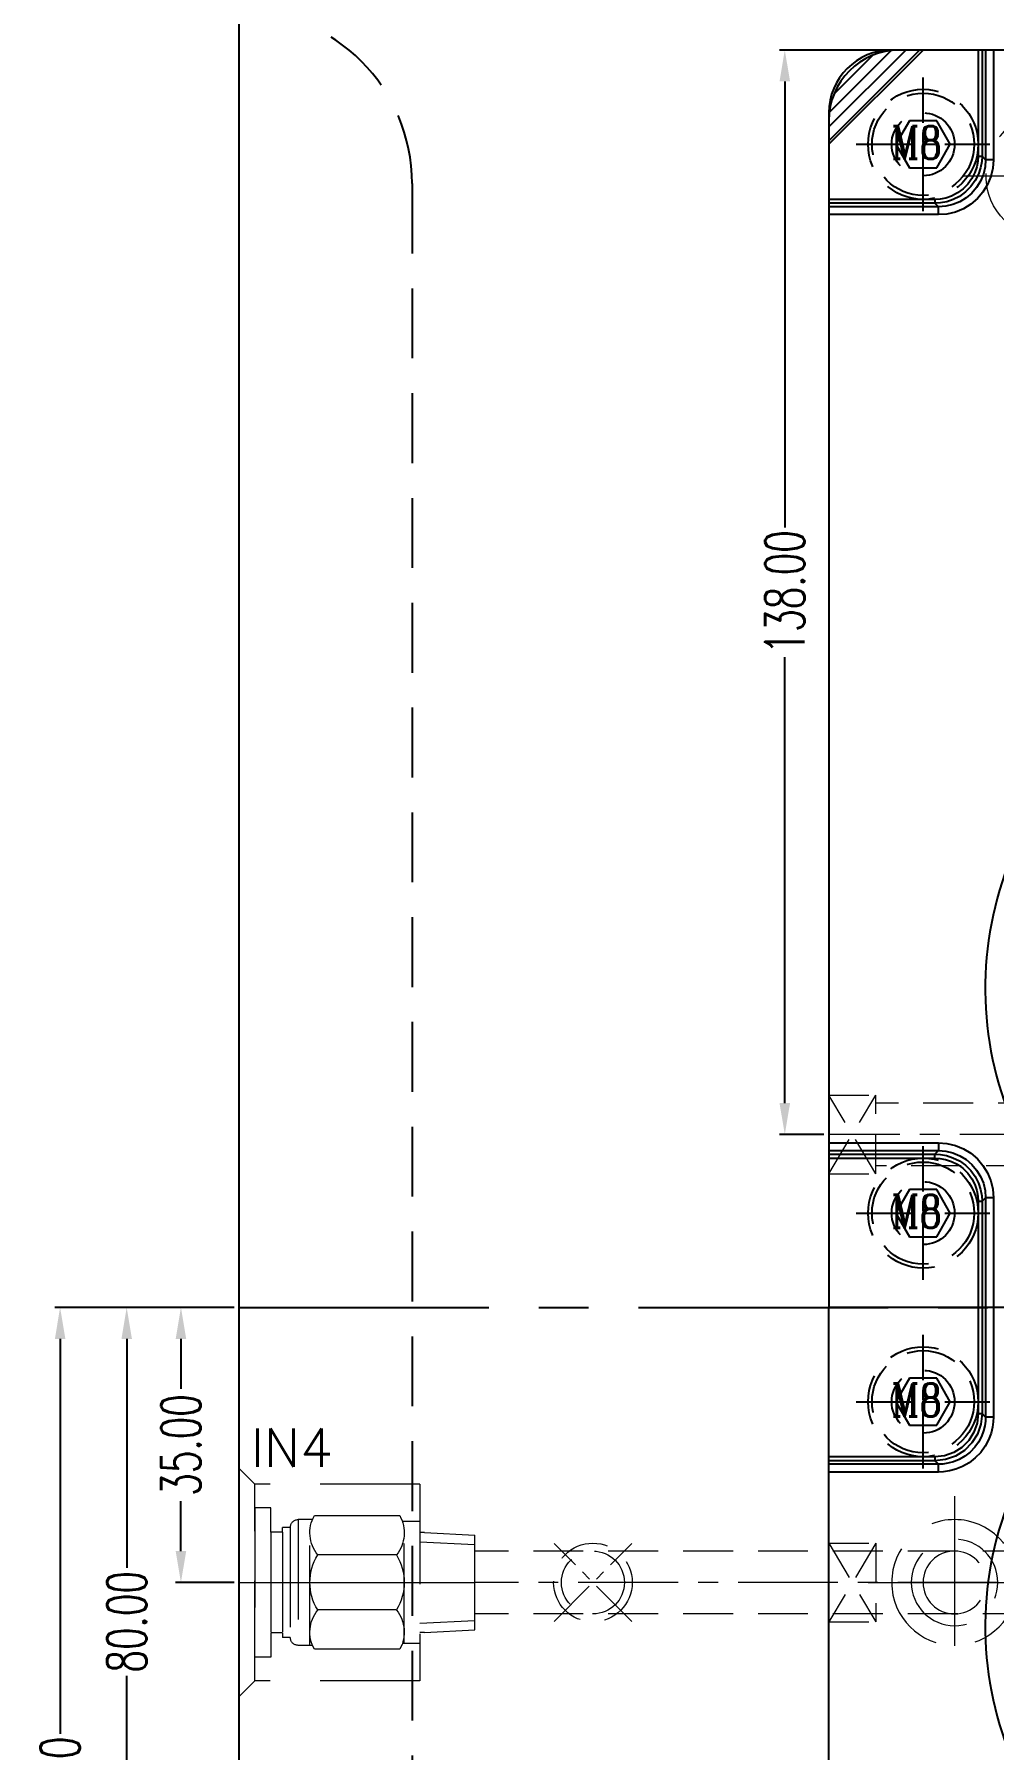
# Model space of a CAD drawing. Header units: inches. Extents: x 157915 to 159347, y -49911 to -48898.
# Drawn here: x 158877.1 to 158999.1, y -49233.1 to -49014.9 of the extents above; entities that cross this region are included whole.
import ezdxf
from ezdxf.enums import TextEntityAlignment as Align

# ---------------------------------------------------------------- set-up
doc = ezdxf.new("R2010")
doc.units = ezdxf.units.IN
doc.header["$LTSCALE"] = 2
doc.header["$MEASUREMENT"] = 0
doc.header["$PDMODE"] = 3
doc.header["$PDSIZE"] = 0.3125
for name, pattern in [('ACAD_ISO08W100', [36, 24, -3, 6, -3]), ('CENTER', [50.8, 31.75, -6.35, 6.35, -6.35]), ('CENTER2', [1.125, 0.75, -0.125, 0.125, -0.125]), ('HIDDEN', [9.525, 6.35, -3.175])]:
    doc.linetypes.add(name, pattern=pattern)
doc.layers.get('0').update_dxf_attribs({"linetype": 'CONTINUOUS'})
doc.layers.get('Defpoints').update_dxf_attribs({"linetype": 'CONTINUOUS'})
for name, color, linetype in [('5', 5, 'CONTINUOUS'), ('CAV-COR', 1, 'CONTINUOUS'), ('CL', 1, 'ACAD_ISO08W100'), ('COOL', 171, 'CONTINUOUS'), ('Ru', 8, 'CONTINUOUS'), ('SCREW', 52, 'HIDDEN'), ('WT', 4, 'CONTINUOUS')]:
    doc.layers.add(name, color=color, linetype=linetype)
for name, color, linetype, lineweight in [('dim', 3, 'CONTINUOUS', 15), ('PRODUCT', 1, 'CONTINUOUS', 15), ('WR', 122, 'HIDDEN', 18)]:
    doc.layers.add(name, color=color, linetype=linetype, lineweight=lineweight)
doc.styles.add('ROMANC', font='romanc', dxfattribs={"width": 0.6, "height": 1})
doc.styles.get("Standard").update_dxf_attribs({"font": 'txt.shx', "width": 0.67})
doc.dimstyles.new('2.00', dxfattribs={"dimtxt": 5, "dimasz": 4, "dimexe": 0.666, "dimexo": 0.626, "dimgap": 1, "dimtad": 0, "dimzin": 0, "dimdsep": 46, "dimtxsty": 'Standard', "dimcen": 0.09, "dimclrd": 3, "dimclre": 3, "dimclrt": 7, "dimazin": 0, "dimtfac": 1, "dimtofl": 0, "dimtmove": 0, "dimatfit": 0, "dimfxl": 0, "dimtolj": 1, "dimtzin": 0, "dimarcsym": 0})

# ---------------------------------------------------------------- blocks, each defined once
blk = doc.blocks.new('20160804.135220')
at = {"layer": 'SCREW', "linetype": 'CENTER2', "ltscale": 5}
for p, q in [((0, -8.5), (0, 8.5)), ((-8.5, 0), (8.5, 0))]:
    blk.add_line(p, q, dxfattribs=at)
at = {"layer": 'SCREW'}
blk.add_lwpolyline([(-1.73, 3), (-3.46, 0), (-1.73, -3), (1.73, -3), (3.46, 0), (1.73, 3)], close=True, dxfattribs=at)
at = {"layer": 'SCREW', "ltscale": 0.5}
for radius in [7, 6.5, 4]:
    blk.add_circle((0, 0), radius, dxfattribs=at)
at = {"layer": 'dim', "style": 'ROMANC', "width": 0.8}
blk.add_text('M8', height=4.186, dxfattribs=at).set_placement((-4.07, -1.86))
blk = doc.blocks.new('*D37136')
at = {"layer": 'Defpoints', "color": 0}
for p in [(158990.1, -49016.87), (158972.51, -49154.87), (158978.1, -49154.87)]:
    blk.add_point(p, dxfattribs=at)
at = {"layer": 'dim', "color": 3, "linetype": 'ByBlock', "lineweight": -2}
for p, q in [((158989.48, -49016.87), (158971.85, -49016.87)), ((158972.51, -49020.87), (158972.51, -49077.61)), ((158972.51, -49150.87), (158972.51, -49094.13)), ((158977.48, -49154.87), (158971.85, -49154.87))]:
    blk.add_line(p, q, dxfattribs=at)
at = {"layer": 'dim', "color": 3, "linetype": 'ByBlock'}
for points in [[(158973.18, -49020.87), (158971.84, -49020.87), (158972.51, -49016.87)], [(158971.84, -49150.87), (158973.18, -49150.87), (158972.51, -49154.87)]]:
    blk.add_solid(points, dxfattribs=at)
at = {"layer": 'dim', "color": 7, "linetype": 'ByBlock', "insert": (158972.51, -49085.87), "char_height": 5, "attachment_point": 5, "rotation": 90}
blk.add_mtext('\\A1;138.00', dxfattribs=at)
blk = doc.blocks.new('*D37138')
at = {"layer": 'Defpoints', "color": 0}
for p in [(158903.1, -49176.87), (158895.7, -49211.87), (158903.1, -49211.87)]:
    blk.add_point(p, dxfattribs=at)
at = {"layer": 'dim', "color": 3, "linetype": 'ByBlock', "lineweight": -2}
for p, q in [((158902.48, -49176.87), (158895.03, -49176.87)), ((158895.7, -49180.87), (158895.7, -49187.23)), ((158895.7, -49207.87), (158895.7, -49201.51)), ((158902.48, -49211.87), (158895.03, -49211.87))]:
    blk.add_line(p, q, dxfattribs=at)
at = {"layer": 'dim', "color": 3, "linetype": 'ByBlock'}
for points in [[(158896.37, -49180.87), (158895.03, -49180.87), (158895.7, -49176.87)], [(158895.03, -49207.87), (158896.37, -49207.87), (158895.7, -49211.87)]]:
    blk.add_solid(points, dxfattribs=at)
at = {"layer": 'dim', "color": 7, "linetype": 'ByBlock', "insert": (158895.7, -49194.37), "char_height": 5, "attachment_point": 5, "rotation": 90}
blk.add_mtext('\\A1;35.00', dxfattribs=at)
blk = doc.blocks.new('*D37139')
at = {"layer": 'Defpoints', "color": 0}
for p in [(158903.1, -49176.87), (158888.8, -49256.87), (158903.1, -49256.87)]:
    blk.add_point(p, dxfattribs=at)
at = {"layer": 'dim', "color": 3, "linetype": 'ByBlock', "lineweight": -2}
for p, q in [((158902.48, -49176.87), (158888.14, -49176.87)), ((158888.8, -49180.87), (158888.8, -49210.01)), ((158888.8, -49252.87), (158888.8, -49223.73)), ((158902.48, -49256.87), (158888.14, -49256.87))]:
    blk.add_line(p, q, dxfattribs=at)
at = {"layer": 'dim', "color": 3, "linetype": 'ByBlock'}
for points in [[(158889.47, -49180.87), (158888.14, -49180.87), (158888.8, -49176.87)], [(158888.14, -49252.87), (158889.47, -49252.87), (158888.8, -49256.87)]]:
    blk.add_solid(points, dxfattribs=at)
at = {"layer": 'dim', "color": 7, "linetype": 'ByBlock', "insert": (158888.8, -49216.87), "char_height": 5, "attachment_point": 5, "rotation": 90}
blk.add_mtext('\\A1;80.00', dxfattribs=at)
blk = doc.blocks.new('*D37140')
at = {"layer": 'Defpoints', "color": 0}
for p in [(158903.1, -49176.87), (158880.33, -49301.87), (158903.1, -49301.87)]:
    blk.add_point(p, dxfattribs=at)
at = {"layer": 'dim', "color": 3, "linetype": 'ByBlock', "lineweight": -2}
for p, q in [((158902.48, -49176.87), (158879.67, -49176.87)), ((158880.33, -49180.87), (158880.33, -49231.11)), ((158880.33, -49297.87), (158880.33, -49247.63)), ((158902.48, -49301.87), (158879.67, -49301.87))]:
    blk.add_line(p, q, dxfattribs=at)
at = {"layer": 'dim', "color": 3, "linetype": 'ByBlock'}
for points in [[(158881, -49180.87), (158879.67, -49180.87), (158880.33, -49176.87)], [(158879.67, -49297.87), (158881, -49297.87), (158880.33, -49301.87)]]:
    blk.add_solid(points, dxfattribs=at)
at = {"layer": 'dim', "color": 7, "linetype": 'ByBlock', "insert": (158880.33, -49239.37), "char_height": 5, "attachment_point": 5, "rotation": 90}
blk.add_mtext('\\A1;125.00', dxfattribs=at)
blk = doc.blocks.new('20160525.184840')
at = {"layer": 'WR', "linetype": 'CENTER', "ltscale": 0.3}
for p, q in [((0, -11), (0, 11)), ((11, 0), (-11, 0))]:
    blk.add_line(p, q, dxfattribs=at)
at = {"layer": 'WR', "linetype": 'HIDDEN', "ltscale": 0.8}
for radius in [8, 5.5, 4]:
    blk.add_circle((0, 0), radius, dxfattribs=at)
blk = doc.blocks.new('20160901.165000')
at = {"layer": 'WR', "linetype": 'CENTER', "ltscale": 0.1}
for p, q in [((-4.95, 4.95), (4.95, -4.95)), ((4.95, 4.95), (-4.95, -4.95))]:
    blk.add_line(p, q, dxfattribs=at)
at = {"layer": 'WR', "linetype": 'HIDDEN', "ltscale": 0.5}
for radius in [5, 4]:
    blk.add_circle((0, 0), radius, dxfattribs=at)
blk = doc.blocks.new('20150129.111502')
at = {"layer": '5', "color": 122, "linetype": 'HIDDEN', "lineweight": 0}
for p, q in [((0, 14.5), (0, -14.5)), ((2, 12.5), (0, 14.5)), ((2, 12.5), (2, -12.5)), ((23, 12.5), (2, 12.5)), ((23, -12.5), (23, 12.5)), ((2, -9.5), (2, 9.5)), ((4.01, 9.5), (2, 9.5)), ((4.01, 6.4), (4.01, 9.5)), ((5.51, 6.4), (5.51, 7)), ((6.51, 7), (5.51, 7)), ((5.51, 6.4), (5.51, 7)), ((6.51, -7), (6.51, 7)), ((7.51, -8), (7.51, 8)), ((9.33, 8), (7.51, 8)), ((9, 8), (9, -8)), ((20.43, 8.5), (9.57, 8.5)), ((23, 7.75), (20.77, 7.75)), ((21, 7.75), (21, -7.75)), ((4.01, -6.4), (4.01, 6.4)), ((5.51, 6.4), (4.01, 6.4)), ((5.51, -6.4), (5.51, 6.4)), ((23.56, 6.35), (23, 6.35)), ((23, 5.19), (30, 4.82)), ((23.56, 6.35), (30, 6.01)), ((30, 6.01), (30, -6.01)), ((20.01, 3.5), (9.99, 3.5)), ((20.01, -3.5), (9.99, -3.5)), ((5.51, -6.4), (4.01, -6.4)), ((4.01, -6.4), (4.01, -9.5)), ((5.51, -6.4), (5.51, -7)), ((5.51, -6.4), (5.51, -7)), ((23, -5.19), (30, -4.82)), ((23.56, -6.35), (23, -6.35)), ((23.56, -6.35), (30, -6.01)), ((6.51, -7), (5.51, -7)), ((9.33, -8), (7.51, -8)), ((20.43, -8.5), (9.57, -8.5)), ((23, -7.75), (20.77, -7.75)), ((4.01, -9.5), (2, -9.5)), ((2, -12.5), (0, -14.5)), ((23, -12.5), (2, -12.5))]:
    blk.add_line(p, q, dxfattribs=at)
at = {"layer": '5', "color": 122, "linetype": 'CENTER', "lineweight": 0, "ltscale": 0.5}
blk.add_line((0, 0), (30, 0), dxfattribs=at)
at = {"layer": '5', "color": 122, "linetype": 'HIDDEN', "lineweight": 0}
for centre, radius, start, end in [((7.51, 7), 1, 90, 180), ((13.47, 6.32), 4.47, 150.752, 219.0183), ((16.53, 6.32), 4.47, 320.9817, 29.248), ((15.66, 0), 6.66, 148.3016, 211.6984), ((14.34, 0), 6.66, 328.3016, 31.6984), ((13.47, -6.32), 4.47, 140.9817, 209.248), ((16.53, -6.32), 4.47, 330.752, 39.0183), ((7.51, -7), 1, 180, 270)]:
    blk.add_arc(centre, radius, start, end, dxfattribs=at)

msp = doc.modelspace()

# ---------------------------------------------------------------- hatches: boundary and pattern name
at = {"layer": 'CAV-COR'}
h = msp.add_hatch(dxfattribs=at)
h.set_pattern_fill('ANSI31', color=256, scale=10, angle=180, style=0)
h.set_pattern_definition([(225, (221896.8354, -52650.2005), (0.883883476, -0.883883476), [])])
h.paths.add_polyline_path([(158978.104, -49025.868, -0.4142136), (158987.104, -49016.868), (158990.104, -49016.868), (158978.104, -49028.868)])

# ---------------------------------------------------------------- linework, layer by layer
msp.add_line((158903.104, -49398.868), (158903.104, -48954.868))
at = {"color": 8, "linetype": 'HIDDEN', "ltscale": 0.7}
msp.add_line((158925.104, -49033.868), (158925.104, -49319.868), dxfattribs=at)
msp.add_arc((158903.104, -49033.868), 22, 0, 90, dxfattribs=at)
at = {"layer": 'CAV-COR', "linetype": 'ByBlock', "ltscale": 0.3}
msp.add_line((158990.104, -49016.868), (158978.104, -49028.868), dxfattribs=at)
at = {"layer": 'CAV-COR', "linetype": 'ByBlock'}
for p, q in [((159170.104, -49016.868), (158986.104, -49016.868)), ((158997.105, -49016.868), (158997.105, -49030.377)), ((158997.605, -49016.868), (158997.605, -49030.377)), ((158998.054, -49016.868), (158998.054, -49030.827)), ((158999.053, -49016.868), (158999.053, -49030.827)), ((158978.104, -49024.868), (158978.104, -49176.868)), ((158997.105, -49030.377), (158997.605, -49030.377)), ((158998.054, -49030.827), (158997.605, -49030.377)), ((158999.053, -49030.827), (158998.054, -49030.827)), ((158991.613, -49035.869), (158978.104, -49035.869)), ((158991.613, -49035.869), (158991.613, -49036.369)), ((158991.613, -49036.369), (158978.104, -49036.369)), ((158992.063, -49036.818), (158978.104, -49036.818)), ((158992.063, -49037.817), (158978.104, -49037.817)), ((158992.063, -49036.818), (158991.613, -49036.369)), ((158992.063, -49037.817), (158992.063, -49036.818)), ((158978.104, -49155.919), (158992.063, -49155.919)), ((158992.063, -49155.919), (158992.063, -49156.918)), ((158978.104, -49156.918), (158992.063, -49156.918)), ((158978.104, -49157.367), (158991.613, -49157.367)), ((158978.104, -49157.867), (158991.613, -49157.867)), ((158992.063, -49156.918), (158991.613, -49157.367)), ((158991.613, -49157.867), (158991.613, -49157.367)), ((158997.105, -49163.359), (158997.105, -49176.868)), ((158997.105, -49163.359), (158997.605, -49163.359)), ((158998.054, -49162.909), (158997.605, -49163.359)), ((158997.605, -49163.359), (158997.605, -49176.868)), ((158998.054, -49162.909), (158998.054, -49176.868)), ((158999.053, -49162.909), (158998.054, -49162.909)), ((158999.053, -49162.909), (158999.053, -49176.868)), ((158978.104, -49328.868), (158978.104, -49176.868)), ((159178.104, -49176.868), (158978.104, -49176.868)), ((158997.105, -49176.868), (158997.105, -49190.377)), ((158997.605, -49176.868), (158997.605, -49190.377)), ((158998.054, -49176.868), (158998.054, -49190.827)), ((158999.053, -49176.868), (158999.053, -49190.827)), ((158997.105, -49190.377), (158997.605, -49190.377)), ((158998.054, -49190.827), (158997.605, -49190.377)), ((158999.053, -49190.827), (158998.054, -49190.827)), ((158991.613, -49195.869), (158978.104, -49195.869)), ((158991.613, -49196.369), (158978.104, -49196.369)), ((158992.063, -49196.818), (158978.104, -49196.818)), ((158991.613, -49195.869), (158991.613, -49196.369)), ((158992.063, -49196.818), (158991.613, -49196.369)), ((158992.063, -49197.817), (158992.063, -49196.818)), ((158992.063, -49197.817), (158978.104, -49197.817))]:
    msp.add_line(p, q, dxfattribs=at)
for points in [[(158997.105, -49030.377), (158997.069, -49031.009), (158996.939, -49031.719), (158996.692, -49032.469), (158996.315, -49033.218), (158995.808, -49033.924), (158995.188, -49034.548), (158994.483, -49035.061), (158993.732, -49035.445), (158992.976, -49035.698), (158992.257, -49035.832), (158991.613, -49035.869)], [(158997.605, -49030.377), (158997.565, -49031.068), (158997.423, -49031.842), (158997.153, -49032.659), (158996.742, -49033.476), (158996.189, -49034.246), (158995.513, -49034.927), (158994.744, -49035.486), (158993.925, -49035.905), (158993.101, -49036.181), (158992.317, -49036.327), (158991.613, -49036.369)], [(158998.054, -49030.827), (158997.984, -49031.747), (158997.768, -49032.663), (158997.407, -49033.541), (158996.913, -49034.35), (158996.302, -49035.065), (158995.588, -49035.675), (158994.78, -49036.169), (158993.902, -49036.531), (158992.985, -49036.748), (158992.063, -49036.818)], [(158999.053, -49030.827), (158998.97, -49031.898), (158998.718, -49032.967), (158998.297, -49033.991), (158997.72, -49034.935), (158997.007, -49035.77), (158996.173, -49036.482), (158995.23, -49037.059), (158994.206, -49037.481), (158993.136, -49037.734), (158992.063, -49037.817)], [(158992.063, -49155.919), (158993.134, -49156.001), (158994.203, -49156.254), (158995.227, -49156.675), (158996.171, -49157.252), (158997.006, -49157.965), (158997.718, -49158.799), (158998.295, -49159.742), (158998.717, -49160.766), (158998.97, -49161.836), (158999.053, -49162.909)], [(158991.613, -49157.367), (158992.304, -49157.407), (158993.078, -49157.549), (158993.895, -49157.819), (158994.712, -49158.23), (158995.482, -49158.783), (158996.163, -49159.459), (158996.722, -49160.228), (158997.141, -49161.047), (158997.417, -49161.871), (158997.563, -49162.655), (158997.605, -49163.359)], [(158991.613, -49157.867), (158992.245, -49157.903), (158992.955, -49158.033), (158993.705, -49158.28), (158994.454, -49158.657), (158995.16, -49159.164), (158995.784, -49159.784), (158996.297, -49160.489), (158996.681, -49161.24), (158996.934, -49161.995), (158997.068, -49162.715), (158997.105, -49163.359)], [(158992.063, -49156.918), (158992.983, -49156.988), (158993.899, -49157.204), (158994.777, -49157.565), (158995.586, -49158.059), (158996.301, -49158.67), (158996.911, -49159.384), (158997.405, -49160.192), (158997.767, -49161.07), (158997.984, -49161.987), (158998.054, -49162.909)], [(158997.105, -49190.377), (158996.969, -49191.595), (158996.564, -49192.758), (158995.908, -49193.802), (158995.037, -49194.673), (158993.993, -49195.328), (158992.831, -49195.733), (158991.613, -49195.869)], [(158997.605, -49190.377), (158997.454, -49191.711), (158997.012, -49192.977), (158996.298, -49194.113), (158995.349, -49195.062), (158994.213, -49195.776), (158992.947, -49196.218), (158991.613, -49196.369)], [(158998.054, -49190.827), (158998.033, -49191.335), (158997.954, -49191.922), (158997.791, -49192.586), (158997.527, -49193.288), (158997.151, -49193.994), (158996.664, -49194.669), (158996.075, -49195.28), (158995.407, -49195.801), (158994.69, -49196.214), (158993.959, -49196.512), (158993.255, -49196.699), (158992.615, -49196.793), (158992.063, -49196.818)], [(158999.053, -49190.827), (158999.028, -49191.419), (158998.935, -49192.105), (158998.745, -49192.879), (158998.437, -49193.698), (158997.998, -49194.521), (158997.429, -49195.308), (158996.743, -49196.021), (158995.963, -49196.629), (158995.126, -49197.111), (158994.275, -49197.458), (158993.453, -49197.678), (158992.707, -49197.787), (158992.063, -49197.817)]]:
    msp.add_lwpolyline(points, dxfattribs=at)
for centre, radius in [((158987.104, -49025.868), 9), ((158986.104, -49024.868), 8)]:
    msp.add_arc(centre, radius, 90, 180, dxfattribs=at)
at = {"layer": 'CL', "color": 7, "linetype": 'CENTER', "ltscale": 0.5}
msp.add_line((158903.104, -49176.868), (159253.104, -49176.868), dxfattribs=at)
at = {"layer": 'Ru', "ltscale": 0.5}
for centre, start, end in [((159041.893, -49136.279), 156.2341, 247.65061), ((159041.893, -49217.457), 112.34939, 203.7659)]:
    msp.add_arc(centre, 43.886, start, end, dxfattribs=at)
at = {"layer": 'WR', "linetype": 'HIDDEN', "ltscale": 0.4}
for p, q in [((158984.104, -49159.868), (158978.104, -49149.868)), ((158978.104, -49159.868), (158984.104, -49149.868)), ((158978.104, -49149.868), (158984.104, -49149.868)), ((158978.104, -49159.868), (158978.104, -49149.868)), ((158984.104, -49159.868), (158984.104, -49149.868)), ((158978.104, -49159.868), (158984.104, -49159.868)), ((158984.104, -49206.868), (158978.104, -49216.868)), ((158978.104, -49206.868), (158984.104, -49216.868)), ((158978.104, -49206.868), (158984.104, -49206.868)), ((158978.104, -49206.868), (158978.104, -49216.868)), ((158984.104, -49206.868), (158984.104, -49216.868)), ((158978.104, -49216.868), (158984.104, -49216.868))]:
    msp.add_line(p, q, dxfattribs=at)
at = {"layer": 'WR', "linetype": 'HIDDEN', "ltscale": 0.5}
for p, q in [((159044.104, -49150.868), (158984.104, -49150.868)), ((159052.104, -49158.868), (158984.104, -49158.868)), ((159223.104, -49207.868), (158933.104, -49207.868)), ((159223.104, -49215.868), (158933.104, -49215.868))]:
    msp.add_line(p, q, dxfattribs=at)
at = {"layer": 'WR', "linetype": 'CENTER', "ltscale": 0.2}
for p, q in [((159048.104, -49154.868), (158978.104, -49154.868)), ((159223.104, -49211.868), (158933.104, -49211.868))]:
    msp.add_line(p, q, dxfattribs=at)

# ---------------------------------------------------------------- block references
at = {"layer": 'PRODUCT', "linetype": 'Continuous', "ltscale": 0.3, "rotation": 180}
msp.add_blockref('20160525.184840', (159006.104, -49032.868), dxfattribs=at)
at = {"layer": 'PRODUCT', "linetype": 'Continuous', "ltscale": 0.3, "xscale": -1, "rotation": -90.00000000000001}
msp.add_blockref('20160525.184840', (158994.104, -49211.868), dxfattribs=at)
at = {"layer": 'SCREW', "linetype": 'ByBlock'}
for p in [(158990.104, -49028.868), (158990.104, -49164.868), (158990.104, -49188.868)]:
    msp.add_blockref('20160804.135220', p, dxfattribs=at)
at = {"layer": 'WR', "linetype": 'ByBlock', "rotation": 180}
msp.add_blockref('20160901.165000', (158948.104, -49211.868), dxfattribs=at)
at = {"layer": 'WT', "linetype": 'ByBlock', "xscale": -0.9999999999999991, "rotation": -180}
msp.add_blockref('20150129.111502', (158903.104, -49211.868), dxfattribs=at)

# ---------------------------------------------------------------- texts
at = {"layer": 'COOL', "color": 4}
msp.add_text('IN4', height=4.8768, rotation=360, dxfattribs=at).set_placement((158909.818, -49194.731), align=Align.MIDDLE)

# ---------------------------------------------------------------- dimensions: what is measured, and where the dimension line sits
at = {"layer": 'dim', "linetype": 'ByBlock'}
for base, p1, p2, picture, middle in [((158972.511, -49154.868), (158990.104, -49016.868), (158978.104, -49154.868), '*D37136', (158972.511, -49085.868)), ((158880.333, -49301.868), (158903.104, -49176.868), (158903.104, -49301.868), '*D37140', (158880.333, -49239.368)), ((158888.802, -49256.868), (158903.104, -49176.868), (158903.104, -49256.868), '*D37139', (158888.802, -49216.868)), ((158895.7, -49211.868), (158903.104, -49176.868), (158903.104, -49211.868), '*D37138', (158895.7, -49194.368))]:
    dim = msp.add_linear_dim(base=base, p1=p1, p2=p2, angle=90, dimstyle='2.00', dxfattribs=at)
    dim.commit()
    dim.dimension.update_dxf_attribs({"geometry": picture, "text_midpoint": middle})

doc.saveas('drawing.dxf')
